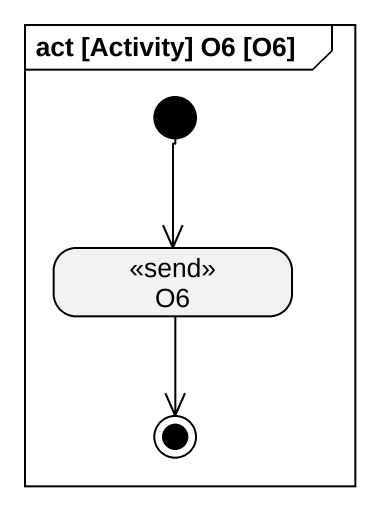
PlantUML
@startuml
mainframe act [Activity] O6 [O6]
hide empty description
state O6 <<send>>
[*] --> O6
O6 --> [*]
@enduml
